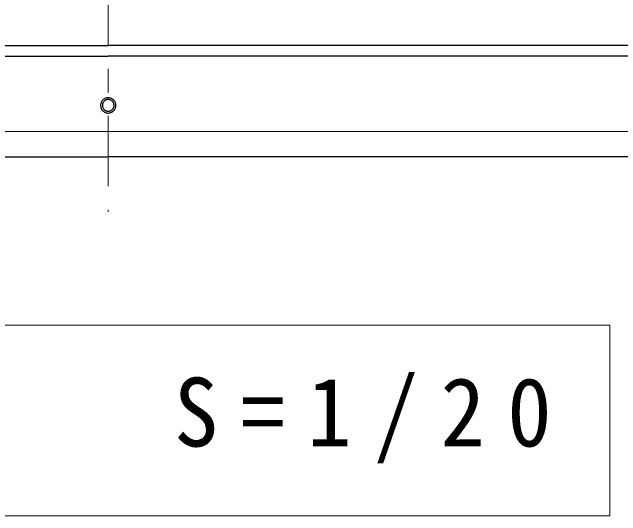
# Model space of a CAD drawing. Units: millimetres on the paper, scale 1:20. Extents: x -385 to 0, y 0 to 267.
# Drawn here: x -262.52 to -236.56, y 191.12 to 212.6 of the extents above; entities that cross this region are included whole.
import ezdxf

# ---------------------------------------------------------------- set-up
doc = ezdxf.new("R2010")
doc.units = ezdxf.units.MM
doc.linetypes.add('USER2', pattern=[6, 3, -1, 1, -1])
doc.layers.add('1_20', color=190, linetype='Continuous', lineweight=25)
doc.styles.add('ＭＳ ゴシック', font='')
doc.styles.get('ＭＳ ゴシック').set_extended_font_data('MS Gothic')

msp = doc.modelspace()

# ---------------------------------------------------------------- linework, layer by layer
at = {"layer": '1_20', "color": 7, "linetype": 'USER2', "lineweight": 13}
msp.add_line((-258.425, 238.175), (-258.425, 204.088), dxfattribs=at)
at = {"layer": '1_20', "color": 40}
for p, q in [((-300.119, 211.172), (-258.425, 211.172)), ((-216.731, 211.172), (-258.425, 211.172)), ((-299.761, 210.718), (-258.425, 210.718)), ((-217.089, 210.718), (-258.425, 210.718)), ((-294.015, 206.434), (-258.425, 206.434)), ((-222.834, 206.434), (-258.425, 206.434))]:
    msp.add_line(p, q, dxfattribs=at)
at = {"layer": '1_20', "color": 12, "lineweight": 13}
for p in [(-294.015, 207.503), (-222.834, 207.503)]:
    msp.add_line(p, (-258.425, 207.503), dxfattribs=at)
at = {"layer": '1_20', "color": 7, "lineweight": 13}
for p, q in [((-237.025, 199.257), (-279.825, 199.257)), ((-237.025, 191.123), (-237.025, 199.257)), ((-279.825, 191.123), (-237.025, 191.123))]:
    msp.add_line(p, q, dxfattribs=at)
at = {"layer": '1_20', "color": 7}
for points in [[(-258.1, 208.622), (-258.101, 208.65), (-258.105, 208.678), (-258.111, 208.706), (-258.119, 208.733), (-258.13, 208.759), (-258.143, 208.784), (-258.159, 208.808), (-258.176, 208.83), (-258.195, 208.851), (-258.216, 208.87), (-258.238, 208.887), (-258.262, 208.903), (-258.287, 208.916), (-258.314, 208.926), (-258.341, 208.935), (-258.368, 208.941), (-258.396, 208.945), (-258.425, 208.946), (-258.453, 208.945), (-258.481, 208.941), (-258.509, 208.935), (-258.536, 208.926), (-258.562, 208.916), (-258.587, 208.903), (-258.611, 208.887), (-258.634, 208.87), (-258.655, 208.851), (-258.674, 208.83), (-258.691, 208.808), (-258.706, 208.784), (-258.719, 208.759), (-258.73, 208.733), (-258.739, 208.706), (-258.745, 208.678), (-258.749, 208.65), (-258.75, 208.622), (-258.749, 208.593), (-258.745, 208.565), (-258.739, 208.538), (-258.73, 208.511), (-258.719, 208.484), (-258.706, 208.459), (-258.691, 208.435), (-258.674, 208.413), (-258.655, 208.392), (-258.634, 208.373), (-258.611, 208.356), (-258.587, 208.34), (-258.562, 208.327), (-258.536, 208.317), (-258.509, 208.308), (-258.481, 208.302), (-258.453, 208.298), (-258.425, 208.297), (-258.396, 208.298), (-258.368, 208.302), (-258.341, 208.308), (-258.314, 208.317), (-258.287, 208.327), (-258.262, 208.34), (-258.238, 208.356), (-258.216, 208.373), (-258.195, 208.392), (-258.176, 208.413), (-258.159, 208.435), (-258.143, 208.459), (-258.13, 208.484), (-258.119, 208.511), (-258.111, 208.538), (-258.105, 208.565), (-258.101, 208.593)], [(-258.175, 208.624), (-258.176, 208.646), (-258.179, 208.667), (-258.183, 208.689), (-258.19, 208.71), (-258.198, 208.73), (-258.208, 208.749), (-258.22, 208.767), (-258.233, 208.785), (-258.248, 208.801), (-258.264, 208.815), (-258.281, 208.829), (-258.3, 208.84), (-258.319, 208.85), (-258.339, 208.859), (-258.36, 208.865), (-258.381, 208.87), (-258.403, 208.873), (-258.425, 208.874), (-258.447, 208.873), (-258.468, 208.87), (-258.489, 208.865), (-258.51, 208.859), (-258.53, 208.85), (-258.55, 208.84), (-258.568, 208.829), (-258.585, 208.815), (-258.602, 208.801), (-258.616, 208.785), (-258.63, 208.767), (-258.641, 208.749), (-258.651, 208.73), (-258.66, 208.71), (-258.666, 208.689), (-258.671, 208.667), (-258.674, 208.646), (-258.675, 208.624), (-258.674, 208.602), (-258.671, 208.581), (-258.666, 208.56), (-258.66, 208.539), (-258.651, 208.519), (-258.641, 208.499), (-258.63, 208.481), (-258.616, 208.464), (-258.602, 208.448), (-258.585, 208.433), (-258.568, 208.42), (-258.55, 208.408), (-258.53, 208.398), (-258.51, 208.39), (-258.489, 208.383), (-258.468, 208.378), (-258.447, 208.375), (-258.425, 208.374), (-258.403, 208.375), (-258.381, 208.378), (-258.36, 208.383), (-258.339, 208.39), (-258.319, 208.398), (-258.3, 208.408), (-258.281, 208.42), (-258.264, 208.433), (-258.248, 208.448), (-258.233, 208.464), (-258.22, 208.481), (-258.208, 208.499), (-258.198, 208.519), (-258.19, 208.539), (-258.183, 208.56), (-258.179, 208.581), (-258.176, 208.602)]]:
    msp.add_lwpolyline(points, close=True, dxfattribs=at)

# ---------------------------------------------------------------- texts
at = {"layer": '1_20', "color": 7, "insert": (-278.425, 195.19), "char_height": 2.933, "attachment_point": 4, "style": 'ＭＳ ゴシック'}
msp.add_mtext('\\T1.5;\\W0.95;平面図\u3000S=1/20', dxfattribs=at)

doc.saveas('drawing.dxf')
